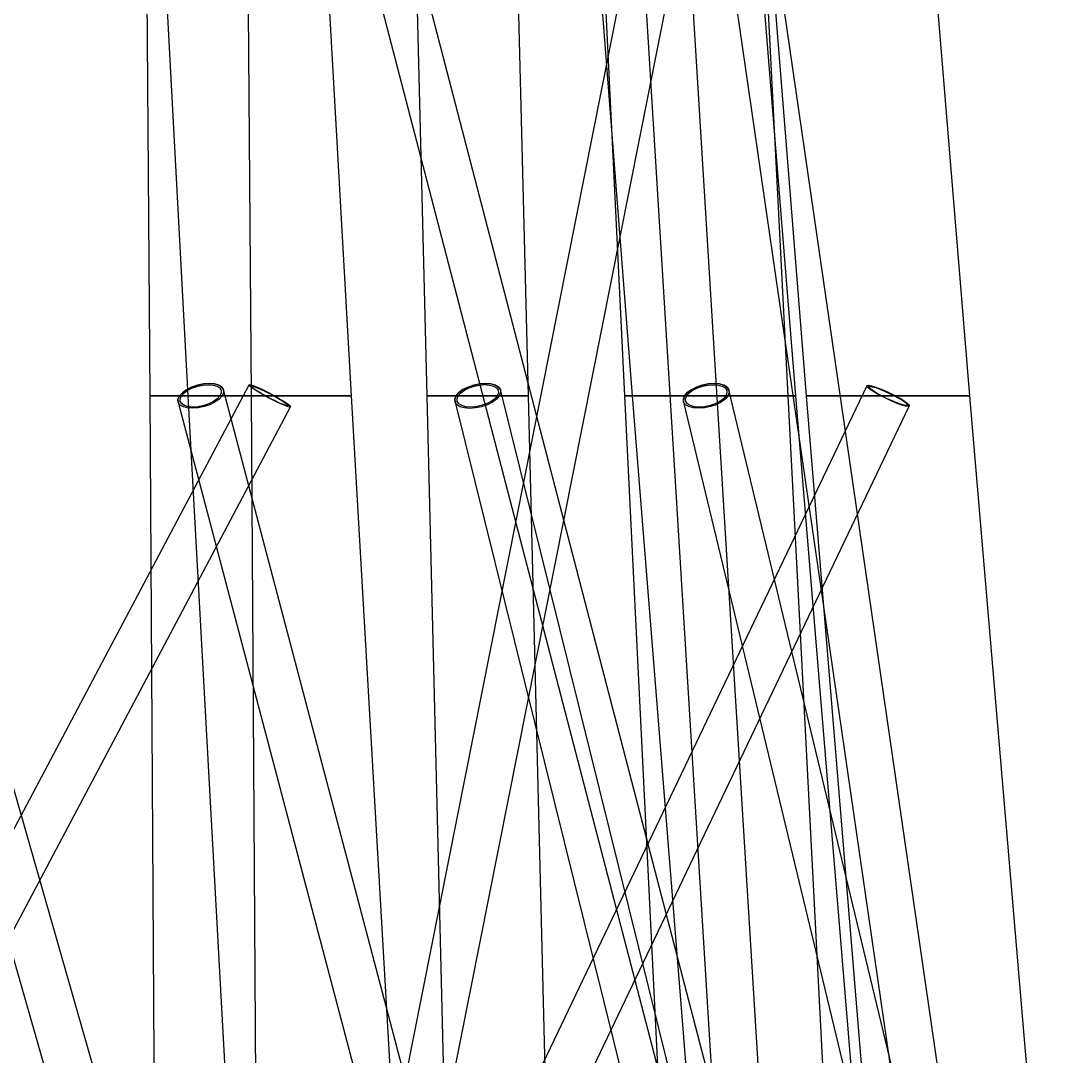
# Model space of a CAD drawing. Header units: millimetres. Extents: x -35150 to 1012618, y -518 to 497000.
# Drawn here: x 19118 to 30424, y 55371 to 66549 of the extents above; entities that cross this region are included whole.
import ezdxf

# ---------------------------------------------------------------- set-up
doc = ezdxf.new("R2010")
doc.units = ezdxf.units.MM
doc.layers.add('D-STR-STRC', color=7, linetype='Continuous', lineweight=25)

msp = doc.modelspace()

# ---------------------------------------------------------------- linework, layer by layer
at = {"layer": 'D-STR-STRC'}
for points in [[(20248.7, 75000), (20919, 62500), (22686, 62500), (21982.7, 75000)], [(20416.1, 75000), (20510, 62500), (21607.7, 62500), (21511.4, 75000)], [(23186.4, 75000), (23501, 62500), (24598.6, 62500), (24281.7, 75000)], [(24744, 75000), (25716.3, 62500), (27483.3, 62500), (26478, 75000)], [(25028.2, 75000), (25634.4, 62500), (27401.3, 62500), (26762.2, 75000)], [(26600.9, 75000), (27597.3, 62500), (29364.3, 62500), (28334.8, 75000)], [(21288.8, 62500), (21257.3, 62465.3), (21212.2, 62433), (21156.7, 62405.2), (21094.5, 62383.9), (21029.9, 62370.5), (20967.3, 62365.9), (20910.9, 62370.5), (20864.5, 62383.9), (20831.5, 62405.2), (20813.9, 62433), (20813, 62465.3), (20828.9, 62500), (20860.4, 62534.7), (20905.5, 62567), (20961, 62594.8), (21023.2, 62616.1), (21087.8, 62629.5), (21150.4, 62634.1), (21206.8, 62629.5), (21253.2, 62616.1), (21286.2, 62594.8), (21303.8, 62567), (21304.7, 62534.7)], [(21266.2, 62500), (21237.8, 62468.7), (21197.1, 62439.6), (21147.1, 62414.5), (21091, 62395.3), (21032.8, 62383.2), (20976.3, 62379.1), (20925.4, 62383.2), (20883.7, 62395.3), (20853.9, 62414.5), (20838, 62439.6), (20837.2, 62468.7), (20851.5, 62500), (20879.9, 62531.3), (20920.6, 62560.4), (20970.6, 62585.5), (21026.7, 62604.7), (21084.9, 62616.8), (21141.4, 62620.9), (21192.3, 62616.8), (21234, 62604.7), (21263.8, 62585.5), (21279.7, 62560.4), (21280.5, 62531.3)], [(21852.4, 62500), (21907.4, 62468.8), (21955.3, 62439.7), (21992.7, 62414.7), (22017.2, 62395.5), (22027.1, 62383.4), (22021.6, 62379.3), (22001.3, 62383.4), (21967.3, 62395.5), (21922.2, 62414.7), (21868.9, 62439.7), (21811, 62468.8), (21752.6, 62500), (21697.6, 62531.2), (21649.7, 62560.3), (21612.2, 62585.3), (21587.7, 62604.5), (21577.9, 62616.6), (21583.3, 62620.7), (21603.7, 62616.6), (21637.6, 62604.5), (21682.8, 62585.3), (21736.1, 62560.3), (21793.9, 62531.2)], [(21847.4, 62500), (21897.1, 62471.8), (21940.2, 62445.6), (21974, 62423.1), (21996.1, 62405.8), (22005, 62394.9), (22000.1, 62391.2), (21981.7, 62394.9), (21951.1, 62405.8), (21910.4, 62423.1), (21862.3, 62445.6), (21810.2, 62471.8), (21757.5, 62500), (21707.9, 62528.2), (21664.7, 62554.4), (21631, 62576.9), (21608.9, 62594.2), (21600, 62605.1), (21604.9, 62608.8), (21623.3, 62605.1), (21653.9, 62594.2), (21694.6, 62576.9), (21742.6, 62554.4), (21794.8, 62528.2)], [(24282.9, 62500), (24252.8, 62465.2), (24208.9, 62432.7), (24154.1, 62404.9), (24092.3, 62383.5), (24027.5, 62370.1), (23964.2, 62365.5), (23906.8, 62370.1), (23859.1, 62383.5), (23824.5, 62404.9), (23805.1, 62432.7), (23802.5, 62465.2), (23816.7, 62500), (23846.8, 62534.8), (23890.7, 62567.3), (23945.4, 62595.1), (24007.3, 62616.5), (24072.1, 62629.9), (24135.3, 62634.5), (24192.8, 62629.9), (24240.4, 62616.5), (24275.1, 62595.1), (24294.5, 62567.3), (24297.1, 62534.8)], [(24260, 62500), (24232.8, 62468.6), (24193.2, 62439.4), (24143.9, 62414.2), (24088.1, 62395), (24029.7, 62382.9), (23972.7, 62378.7), (23920.9, 62382.9), (23877.9, 62395), (23846.6, 62414.2), (23829.2, 62439.4), (23826.8, 62468.6), (23839.6, 62500), (23866.7, 62531.4), (23906.3, 62560.6), (23955.7, 62585.8), (24011.5, 62605), (24069.9, 62617.1), (24126.9, 62621.3), (24178.7, 62617.1), (24221.7, 62605), (24252.9, 62585.8), (24270.4, 62560.6), (24272.8, 62531.4)], [(26752.1, 62500), (26722.6, 62465.2), (26679.1, 62432.9), (26624.6, 62405.1), (26562.9, 62383.7), (26498.1, 62370.3), (26434.6, 62365.7), (26376.8, 62370.3), (26328.6, 62383.7), (26293.3, 62405.1), (26273.3, 62432.9), (26270, 62465.2), (26283.5, 62500), (26313.1, 62534.8), (26356.6, 62567.1), (26411.1, 62594.9), (26472.8, 62616.3), (26537.6, 62629.7), (26601.1, 62634.3), (26658.9, 62629.7), (26707.1, 62616.3), (26742.4, 62594.9), (26762.4, 62567.1), (26765.7, 62534.8)], [(26729.1, 62500), (26702.5, 62468.7), (26663.2, 62439.5), (26614.1, 62414.4), (26558.4, 62395.2), (26500, 62383.1), (26442.8, 62378.9), (26390.7, 62383.1), (26347.2, 62395.2), (26315.4, 62414.4), (26297.4, 62439.5), (26294.4, 62468.7), (26306.6, 62500), (26333.2, 62531.3), (26372.4, 62560.5), (26421.6, 62585.6), (26477.2, 62604.8), (26535.7, 62616.9), (26592.9, 62621.1), (26645, 62616.9), (26688.5, 62604.8), (26720.3, 62585.6), (26738.3, 62560.5), (26741.3, 62531.3)], [(28558.2, 62500), (28611.5, 62470.5), (28655.9, 62443), (28688.4, 62419.5), (28706.8, 62401.3), (28709.7, 62390), (28697.1, 62386.1), (28669.7, 62390), (28629.4, 62401.3), (28579, 62419.5), (28521.9, 62443), (28462.1, 62470.5), (28403.5, 62500), (28350.1, 62529.5), (28305.7, 62557), (28273.2, 62580.5), (28254.9, 62598.7), (28251.9, 62610), (28264.6, 62613.9), (28292, 62610), (28332.2, 62598.7), (28382.6, 62580.5), (28439.7, 62557), (28499.6, 62529.5)], [(28550.6, 62500), (28598.7, 62473.4), (28638.7, 62448.6), (28668, 62427.4), (28684.5, 62411.1), (28687.2, 62400.8), (28675.8, 62397.3), (28651.1, 62400.8), (28614.8, 62411.1), (28569.4, 62427.4), (28517.9, 62448.6), (28463.9, 62473.4), (28411.1, 62500), (28363, 62526.6), (28322.9, 62551.4), (28293.6, 62572.6), (28277.1, 62588.9), (28274.5, 62599.2), (28285.9, 62602.7), (28310.6, 62599.2), (28346.9, 62588.9), (28392.3, 62572.6), (28443.8, 62551.4), (28497.7, 62526.6)], [(20510, 62500), (20585, 50000), (21685, 50000), (21607.7, 62500)], [(21607.7, 62500), (21589, 62500), (21534.1, 62500), (21446.9, 62500), (21333.3, 62500), (21200.9, 62500), (21058.9, 62500), (20916.8, 62500), (20784.4, 62500), (20670.8, 62500), (20583.6, 62500), (20528.7, 62500), (20510, 62500), (20528.7, 62500), (20583.6, 62500), (20670.8, 62500), (20784.4, 62500), (20916.8, 62500), (21058.9, 62500), (21200.9, 62500), (21333.3, 62500), (21446.9, 62500), (21534.1, 62500), (21589, 62500)], [(20919, 62500), (21606.8, 50000), (23406.8, 50000), (22686, 62500)], [(22686, 62500), (22655.9, 62500), (22567.6, 62500), (22427.2, 62500), (22244.2, 62500), (22031.1, 62500), (21802.5, 62500), (21573.8, 62500), (21360.7, 62500), (21177.8, 62500), (21037.4, 62500), (20949.1, 62500), (20919, 62500), (20949.1, 62500), (21037.4, 62500), (21177.8, 62500), (21360.7, 62500), (21573.8, 62500), (21802.5, 62500), (22031.1, 62500), (22244.2, 62500), (22427.2, 62500), (22567.6, 62500), (22655.9, 62500)], [(23501, 62500), (23806.9, 50000), (24906.9, 50000), (24598.6, 62500)], [(24598.6, 62500), (24579.9, 62500), (24525.1, 62500), (24437.9, 62500), (24324.2, 62500), (24191.8, 62500), (24049.8, 62500), (23907.7, 62500), (23775.4, 62500), (23661.7, 62500), (23574.5, 62500), (23519.7, 62500), (23501, 62500), (23519.7, 62500), (23574.5, 62500), (23661.7, 62500), (23775.4, 62500), (23907.7, 62500), (24049.8, 62500), (24191.8, 62500), (24324.2, 62500), (24437.9, 62500), (24525.1, 62500), (24579.9, 62500)], [(25634.4, 62500), (26248.4, 50000), (28048.4, 50000), (27401.3, 62500)], [(27401.3, 62500), (27371.2, 62500), (27283, 62500), (27142.6, 62500), (26959.6, 62500), (26746.5, 62500), (26517.8, 62500), (26289.2, 62500), (26076.1, 62500), (25893.1, 62500), (25752.7, 62500), (25664.5, 62500), (25634.4, 62500), (25664.5, 62500), (25752.7, 62500), (25893.1, 62500), (26076.1, 62500), (26289.2, 62500), (26517.8, 62500), (26746.5, 62500), (26959.6, 62500), (27142.6, 62500), (27283, 62500), (27371.2, 62500)], [(25716.3, 62500), (26718.8, 50000), (28518.8, 50000), (27483.3, 62500)], [(27483.3, 62500), (27453.2, 62500), (27364.9, 62500), (27224.5, 62500), (27041.5, 62500), (26828.5, 62500), (26599.8, 62500), (26371.1, 62500), (26158, 62500), (25975.1, 62500), (25834.7, 62500), (25746.4, 62500), (25716.3, 62500), (25746.4, 62500), (25834.7, 62500), (25975.1, 62500), (26158, 62500), (26371.1, 62500), (26599.8, 62500), (26828.5, 62500), (27041.5, 62500), (27224.5, 62500), (27364.9, 62500), (27453.2, 62500)], [(27597.3, 62500), (28624.1, 50000), (30424.1, 50000), (29364.3, 62500)], [(29364.3, 62500), (29334.2, 62500), (29246, 62500), (29105.5, 62500), (28922.6, 62500), (28709.5, 62500), (28480.8, 62500), (28252.2, 62500), (28039.1, 62500), (27856.1, 62500), (27715.7, 62500), (27627.4, 62500), (27597.3, 62500), (27627.4, 62500), (27715.7, 62500), (27856.1, 62500), (28039.1, 62500), (28252.2, 62500), (28480.8, 62500), (28709.5, 62500), (28922.6, 62500), (29105.5, 62500), (29246, 62500), (29334.2, 62500)]]:
    msp.add_lwpolyline(points, close=True, dxfattribs=at)
for points in [[(20869.8, 74936.4), (27373, 49936.4), (27381.3, 49933.9), (27405.9, 49935.9), (27445, 49942.4), (27495.9, 49952.7), (27555.2, 49966.3), (27618.8, 49982.1), (27682.4, 49999.2), (27741.7, 50016.3), (27792.7, 50032.4), (27831.7, 50046.2), (27856.3, 50056.8), (27864.7, 50063.6), (21361.6, 75063.6)], [(27218.6, 75049), (22257.6, 50049), (22266.1, 50040.8), (22291, 50029.8), (22330.6, 50016.8), (22382.2, 50002.6), (22442.3, 49988.3), (22506.8, 49974.8), (22571.3, 49963), (22631.4, 49953.7), (22683, 49947.5), (22722.6, 49945), (22747.5, 49946.2), (22756, 49951), (27717, 74951)], [(25357.5, 74984.9), (26894.9, 49984.9), (26903.5, 49973.8), (26928.8, 49964.6), (26969.1, 49957.7), (27021.6, 49953.7), (27082.8, 49952.9), (27148.4, 49955.3), (27214, 49960.7), (27275.2, 49968.8), (27327.7, 49979.1), (27368, 49990.7), (27393.3, 50003), (27401.9, 50015.1), (25864.5, 75015.1)], [(25644.8, 74959.4), (29273.7, 49959.4), (29288.7, 49942.6), (29319.7, 49929.7), (29364.7, 49921.6), (29420.5, 49918.8), (29483.4, 49921.6), (29549, 49929.7), (29613, 49942.6), (29670.9, 49959.4), (29718.7, 49979), (29753.4, 50000), (29772.3, 50021), (29774.4, 50040.6), (26145.5, 75040.6)], [(15409.8, 49883.4), (22027.1, 62383.4), (22017.2, 62395.5), (21992.7, 62414.7), (21955.3, 62439.7), (21907.4, 62468.8), (21852.4, 62500), (21793.9, 62531.2), (21736.1, 62560.3), (21682.8, 62585.3), (21637.6, 62604.5), (21603.7, 62616.6), (21583.3, 62620.7), (21577.9, 62616.6), (14960.6, 50116.6)], [(17317.7, 62433.7), (20889.9, 49933.7), (20904.7, 49906.2), (20935.1, 49885.1), (20979.2, 49871.9), (21033.9, 49867.4), (21095.5, 49871.9), (21159.8, 49885.1), (21222.4, 49906.2), (21279, 49933.7), (21325.8, 49965.7), (21359.6, 50000), (21378.2, 50034.3), (21380.1, 50066.3), (17807.9, 62566.3)], [(24601.9, 50067), (21303.8, 62567), (21286.2, 62594.8), (21253.2, 62616.1), (21206.8, 62629.5), (21150.4, 62634.1), (21087.8, 62629.5), (21023.2, 62616.1), (20961, 62594.8), (20905.5, 62567), (20860.4, 62534.7), (20828.9, 62500), (20813, 62465.3), (20813.9, 62433), (24112, 49933)], [(22735.7, 49890), (28709.7, 62390), (28706.8, 62401.3), (28688.4, 62419.5), (28655.9, 62443), (28611.5, 62470.5), (28558.2, 62500), (28499.6, 62529.5), (28439.7, 62557), (28382.6, 62580.5), (28332.2, 62598.7), (28292, 62610), (28264.6, 62613.9), (28251.9, 62610), (22277.9, 50110)], [(27393.1, 50067.3), (24294.5, 62567.3), (24275.1, 62595.1), (24240.4, 62616.5), (24192.8, 62629.9), (24135.3, 62634.5), (24072.1, 62629.9), (24007.3, 62616.5), (23945.4, 62595.1), (23890.7, 62567.3), (23846.8, 62534.8), (23816.7, 62500), (23802.5, 62465.2), (23805.1, 62432.7), (26903.7, 49932.7)], [(29768.6, 50067.1), (26762.4, 62567.1), (26742.4, 62594.9), (26707.1, 62616.3), (26658.9, 62629.7), (26601.1, 62634.3), (26537.6, 62629.7), (26472.8, 62616.3), (26411.1, 62594.9), (26356.6, 62567.1), (26313.1, 62534.8), (26283.5, 62500), (26270, 62465.2), (26273.3, 62432.9), (29279.5, 49932.9)]]:
    msp.add_lwpolyline(points, dxfattribs=at)

doc.saveas('drawing.dxf')
